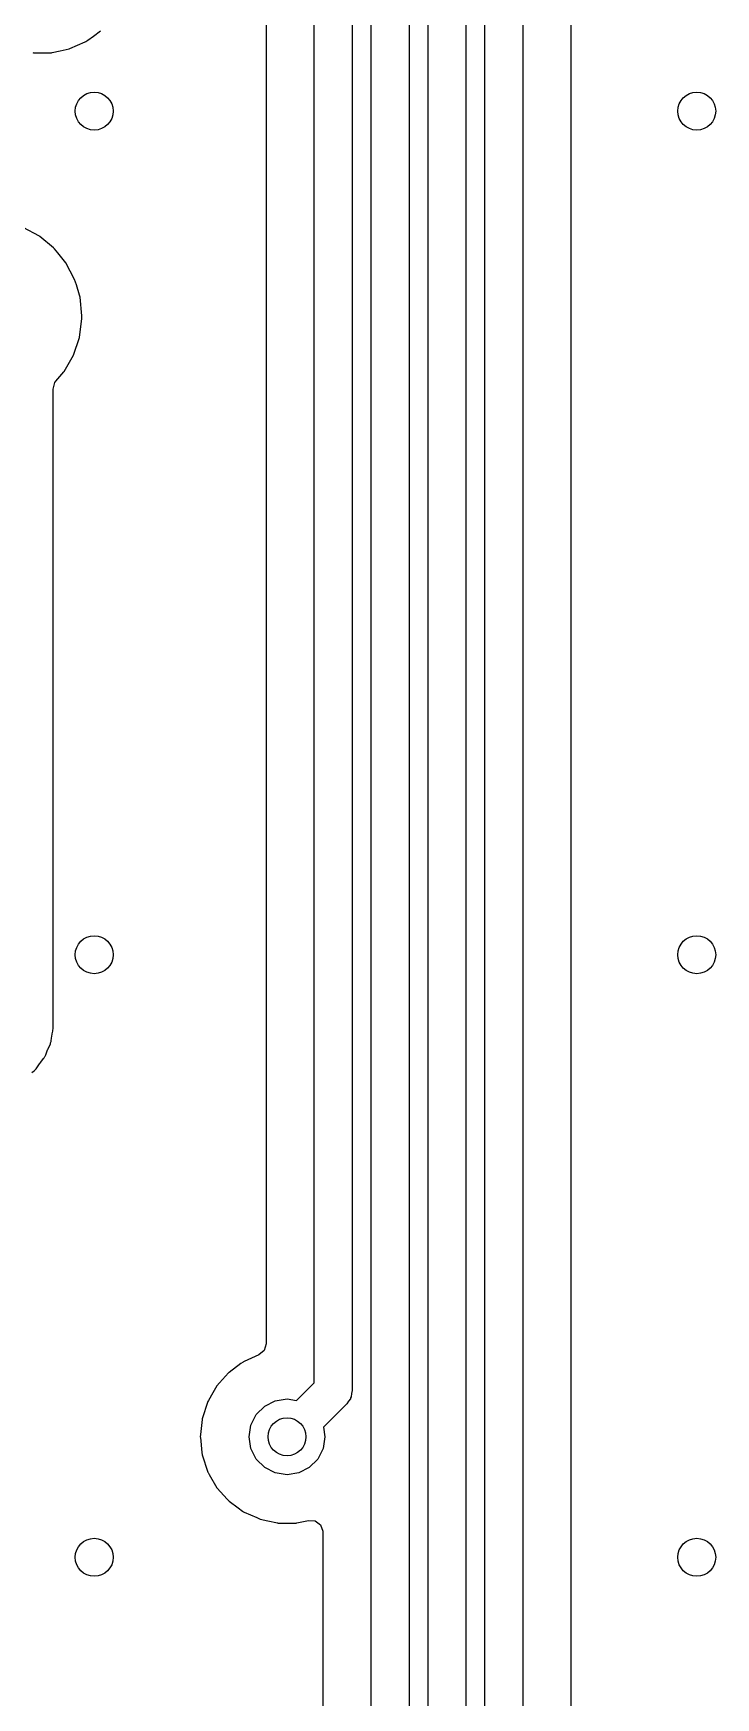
# Model space of a CAD drawing. Extents: x 61 to 228, y -146 to -45.
# Drawn here: x 156.84 to 164.03, y -125.94 to -108.4 of the extents above; entities that cross this region are included whole.
import ezdxf

# ---------------------------------------------------------------- set-up
doc = ezdxf.new("R2010")
doc.units = 0
doc.layers.add('BLACK', color=7, linetype='CONTINUOUS')

msp = doc.modelspace()

# ---------------------------------------------------------------- linework, layer by layer
at = {"layer": 'BLACK', "linetype": 'CONTINUOUS'}
for p, q in [((160.399, -135.482), (160.399, -59.9409)), ((160.799, -60.0226), (160.799, -135.565)), ((160.998, -137.804), (160.998, -60.1892)), ((161.398, -60.2724), (161.398, -137.887)), ((161.598, -138.303), (161.598, -60.4375)), ((161.998, -60.5207), (161.998, -138.22)), ((162.506, -137.957), (162.506, -60.9863)), ((159.799, -122.62), (159.799, -63.4476)), ((160.199, -63.3648), (160.199, -122.703)), ((159.291, -78.3454), (159.291, -122.212)), ((157.472, -108.429), (157.546, -108.375)), ((157.123, -108.585), (157.217, -108.565)), ((157.217, -108.565), (157.224, -108.562)), ((157.224, -108.562), (157.385, -108.49)), ((157.385, -108.49), (157.391, -108.487)), ((157.385, -108.49), (157.385, -108.49)), ((157.391, -108.487), (157.412, -108.472)), ((157.412, -108.472), (157.472, -108.429)), ((156.833, -108.603), (156.839, -108.605)), ((156.839, -108.605), (157.03, -108.605)), ((157.03, -108.605), (157.036, -108.603)), ((157.036, -108.603), (157.123, -108.585)), ((157.036, -108.603), (157.036, -108.603)), ((156.904, -110.539), (156.73, -110.445)), ((156.908, -110.543), (156.904, -110.539)), ((157.05, -110.66), (156.908, -110.543)), ((156.908, -110.543), (156.908, -110.543)), ((157.056, -110.665), (157.05, -110.66)), ((157.06, -110.67), (157.056, -110.665)), ((157.097, -110.715), (157.06, -110.67)), ((157.06, -110.67), (157.06, -110.67)), ((157.181, -110.818), (157.097, -110.715)), ((157.274, -110.993), (157.181, -110.818)), ((157.292, -111.051), (157.274, -110.993)), ((157.324, -111.16), (157.292, -111.051)), ((157.331, -111.182), (157.324, -111.16)), ((157.35, -111.379), (157.331, -111.182)), ((157.325, -111.604), (157.35, -111.407)), ((157.35, -111.407), (157.35, -111.379)), ((157.263, -111.791), (157.325, -111.604)), ((157.165, -111.963), (157.263, -111.791)), ((157.066, -112.08), (157.076, -112.066)), ((157.076, -112.066), (157.161, -111.968)), ((157.161, -111.968), (157.165, -111.963)), ((157.161, -111.968), (157.161, -111.968)), ((157.046, -112.149), (157.066, -112.08)), ((157.046, -118.811), (157.046, -112.149)), ((157.038, -118.943), (157.043, -118.914)), ((157.043, -118.914), (157.049, -118.88)), ((157.046, -118.818), (157.046, -118.811)), ((157.047, -118.839), (157.046, -118.818)), ((157.049, -118.88), (157.047, -118.839)), ((156.992, -119.107), (157.018, -119.049)), ((157.018, -119.049), (157.019, -119.041)), ((157.019, -119.041), (157.02, -119.039)), ((157.02, -119.039), (157.025, -119.023)), ((157.025, -119.023), (157.026, -119.02)), ((157.026, -119.02), (157.028, -119.013)), ((157.028, -119.013), (157.031, -118.994)), ((157.031, -118.994), (157.034, -118.966)), ((157.034, -118.966), (157.037, -118.95)), ((157.037, -118.95), (157.038, -118.943)), ((156.867, -119.313), (156.904, -119.261)), ((156.904, -119.261), (156.908, -119.256)), ((156.908, -119.256), (156.919, -119.242)), ((156.919, -119.242), (156.947, -119.205)), ((156.947, -119.205), (156.951, -119.198)), ((156.951, -119.198), (156.952, -119.196)), ((156.952, -119.196), (156.96, -119.181)), ((156.96, -119.181), (156.962, -119.179)), ((156.962, -119.179), (156.966, -119.173)), ((156.966, -119.173), (156.969, -119.166)), ((156.969, -119.166), (156.989, -119.113)), ((156.969, -119.166), (156.969, -119.166)), ((156.989, -119.113), (156.992, -119.107)), ((156.824, -119.351), (156.846, -119.332)), ((156.846, -119.332), (156.867, -119.313)), ((159.291, -122.212), (159.271, -122.28)), ((159.027, -122.419), (158.901, -122.511)), ((159.05, -122.403), (159.027, -122.419)), ((159.055, -122.399), (159.05, -122.403)), ((159.05, -122.403), (159.05, -122.403)), ((159.061, -122.396), (159.055, -122.399)), ((159.216, -122.327), (159.061, -122.396)), ((159.061, -122.396), (159.061, -122.396)), ((159.271, -122.28), (159.216, -122.327)), ((158.896, -122.516), (158.802, -122.62)), ((158.901, -122.511), (158.896, -122.516)), ((158.896, -122.516), (158.896, -122.516)), ((158.731, -122.726), (158.684, -122.808)), ((158.773, -122.653), (158.731, -122.726)), ((158.802, -122.62), (158.773, -122.653)), ((159.613, -122.806), (159.799, -122.62)), ((160.188, -122.769), (160.182, -122.778)), ((160.192, -122.735), (160.188, -122.769)), ((160.199, -122.703), (160.192, -122.735)), ((158.677, -122.818), (158.618, -123)), ((158.684, -122.808), (158.677, -122.818)), ((159.188, -122.955), (159.277, -122.866)), ((159.277, -122.866), (159.388, -122.81)), ((159.388, -122.81), (159.512, -122.79)), ((159.512, -122.79), (159.613, -122.806)), ((160.141, -122.844), (159.896, -123.089)), ((160.159, -122.816), (160.141, -122.844)), ((160.18, -122.79), (160.159, -122.816)), ((160.182, -122.778), (160.18, -122.79)), ((158.618, -123.007), (158.601, -123.166)), ((158.618, -123), (158.618, -123.007)), ((158.618, -123.007), (158.618, -123.007)), ((159.112, -123.19), (159.132, -123.066)), ((159.132, -123.066), (159.188, -122.955)), ((159.896, -123.089), (159.912, -123.19)), ((158.601, -123.166), (158.598, -123.19)), ((158.598, -123.19), (158.599, -123.197)), ((158.599, -123.197), (158.616, -123.354)), ((159.132, -123.314), (159.112, -123.19)), ((159.912, -123.19), (159.892, -123.314)), ((158.616, -123.354), (158.618, -123.38)), ((158.618, -123.38), (158.677, -123.562)), ((159.188, -123.425), (159.132, -123.314)), ((159.277, -123.514), (159.188, -123.425)), ((159.836, -123.425), (159.747, -123.514)), ((159.892, -123.314), (159.836, -123.425)), ((158.677, -123.562), (158.681, -123.567)), ((158.681, -123.567), (158.681, -123.567)), ((158.681, -123.567), (158.692, -123.588)), ((158.692, -123.588), (158.773, -123.727)), ((159.388, -123.57), (159.277, -123.514)), ((159.512, -123.59), (159.388, -123.57)), ((159.636, -123.57), (159.512, -123.59)), ((159.747, -123.514), (159.636, -123.57)), ((158.773, -123.727), (158.777, -123.732)), ((158.777, -123.732), (158.777, -123.732)), ((158.777, -123.732), (158.88, -123.846)), ((158.88, -123.846), (158.901, -123.869)), ((158.901, -123.869), (158.996, -123.938)), ((158.996, -123.938), (159.043, -123.972)), ((159.043, -123.972), (159.055, -123.981)), ((159.055, -123.981), (159.061, -123.984)), ((159.061, -123.984), (159.061, -123.984)), ((159.061, -123.984), (159.193, -124.042)), ((159.193, -124.042), (159.23, -124.059)), ((159.23, -124.059), (159.311, -124.076)), ((159.311, -124.076), (159.41, -124.097)), ((159.41, -124.097), (159.41, -124.097)), ((159.41, -124.097), (159.417, -124.099)), ((159.417, -124.099), (159.607, -124.099)), ((159.607, -124.099), (159.614, -124.097)), ((159.614, -124.097), (159.738, -124.071)), ((159.614, -124.097), (159.614, -124.097)), ((159.738, -124.071), (159.809, -124.076)), ((159.809, -124.076), (159.866, -124.119)), ((159.866, -124.119), (159.89, -124.186)), ((159.89, -124.186), (159.89, -124.194)), ((159.89, -124.194), (159.89, -135.219))]:
    msp.add_line(p, q, dxfattribs=at)
at = {"layer": 'BLACK'}
for centre in [(157.48, -109.22), (163.83, -109.22), (157.48, -118.11), (163.83, -118.11), (159.512, -123.19), (157.48, -124.46), (163.83, -124.46)]:
    msp.add_circle(centre, 0.2, dxfattribs=at)

doc.saveas('drawing.dxf')
